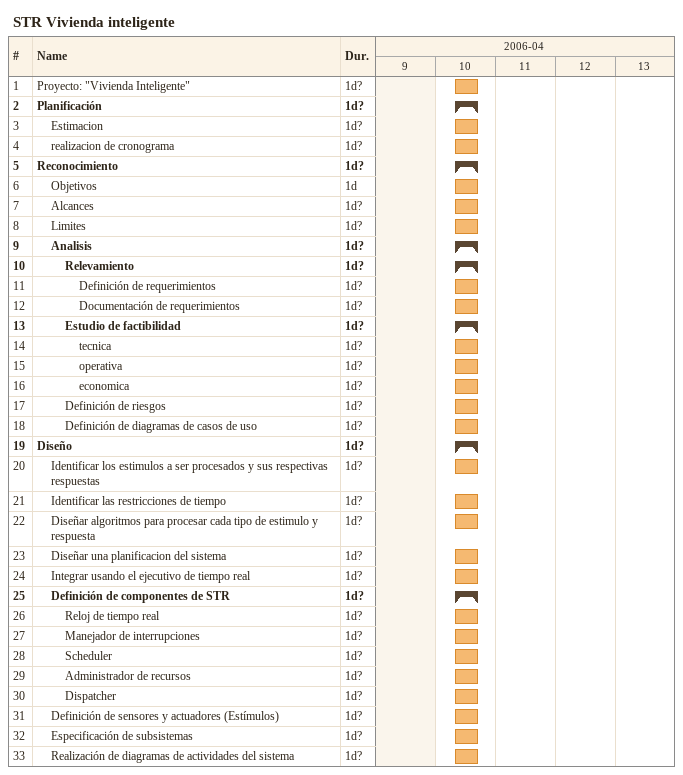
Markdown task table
STR Vivienda inteligente

| ID | Level | Task | Duration | Start | Finish |
|---|---|---|---|---|---|
| 1 | 1 | Proyecto: "Vivienda Inteligente" | 1d? | 2006-04-10 | 2006-04-10 |
| 2 | 1 | **Planificación** | 1d? | 2006-04-10 | 2006-04-10 |
| 3 | 2 | Estimacion | 1d? | 2006-04-10 | 2006-04-10 |
| 4 | 2 | realizacion de cronograma | 1d? | 2006-04-10 | 2006-04-10 |
| 5 | 1 | **Reconocimiento** | 1d? | 2006-04-10 | 2006-04-10 |
| 6 | 2 | Objetivos | 1d | 2006-04-10 | 2006-04-10 |
| 7 | 2 | Alcances | 1d? | 2006-04-10 | 2006-04-10 |
| 8 | 2 | Limites | 1d? | 2006-04-10 | 2006-04-10 |
| 9 | 2 | **Analisis** | 1d? | 2006-04-10 | 2006-04-10 |
| 10 | 3 | **Relevamiento** | 1d? | 2006-04-10 | 2006-04-10 |
| 11 | 4 | Definición de requerimientos | 1d? | 2006-04-10 | 2006-04-10 |
| 12 | 4 | Documentación de requerimientos | 1d? | 2006-04-10 | 2006-04-10 |
| 13 | 3 | **Estudio de factibilidad** | 1d? | 2006-04-10 | 2006-04-10 |
| 14 | 4 | tecnica | 1d? | 2006-04-10 | 2006-04-10 |
| 15 | 4 | operativa | 1d? | 2006-04-10 | 2006-04-10 |
| 16 | 4 | economica | 1d? | 2006-04-10 | 2006-04-10 |
| 17 | 3 | Definición de riesgos | 1d? | 2006-04-10 | 2006-04-10 |
| 18 | 3 | Definición de diagramas de casos de uso | 1d? | 2006-04-10 | 2006-04-10 |
| 19 | 1 | **Diseño** | 1d? | 2006-04-10 | 2006-04-10 |
| 20 | 2 | Identificar los estimulos a ser procesados y sus respectivas respuestas | 1d? | 2006-04-10 | 2006-04-10 |
| 21 | 2 | Identificar las restricciones de tiempo | 1d? | 2006-04-10 | 2006-04-10 |
| 22 | 2 | Diseñar algoritmos para procesar cada tipo de estimulo y respuesta | 1d? | 2006-04-10 | 2006-04-10 |
| 23 | 2 | Diseñar una planificacion del sistema | 1d? | 2006-04-10 | 2006-04-10 |
| 24 | 2 | Integrar usando el ejecutivo de tiempo real | 1d? | 2006-04-10 | 2006-04-10 |
| 25 | 2 | **Definición de componentes de STR** | 1d? | 2006-04-10 | 2006-04-10 |
| 26 | 3 | Reloj de tiempo real | 1d? | 2006-04-10 | 2006-04-10 |
| 27 | 3 | Manejador de interrupciones | 1d? | 2006-04-10 | 2006-04-10 |
| 28 | 3 | Scheduler | 1d? | 2006-04-10 | 2006-04-10 |
| 29 | 3 | Administrador de recursos | 1d? | 2006-04-10 | 2006-04-10 |
| 30 | 3 | Dispatcher | 1d? | 2006-04-10 | 2006-04-10 |
| 31 | 2 | Definición de sensores y actuadores (Estímulos) | 1d? | 2006-04-10 | 2006-04-10 |
| 32 | 2 | Especificación de subsistemas | 1d? | 2006-04-10 | 2006-04-10 |
| 33 | 2 | Realización de diagramas de actividades del sistema | 1d? | 2006-04-10 | 2006-04-10 |
